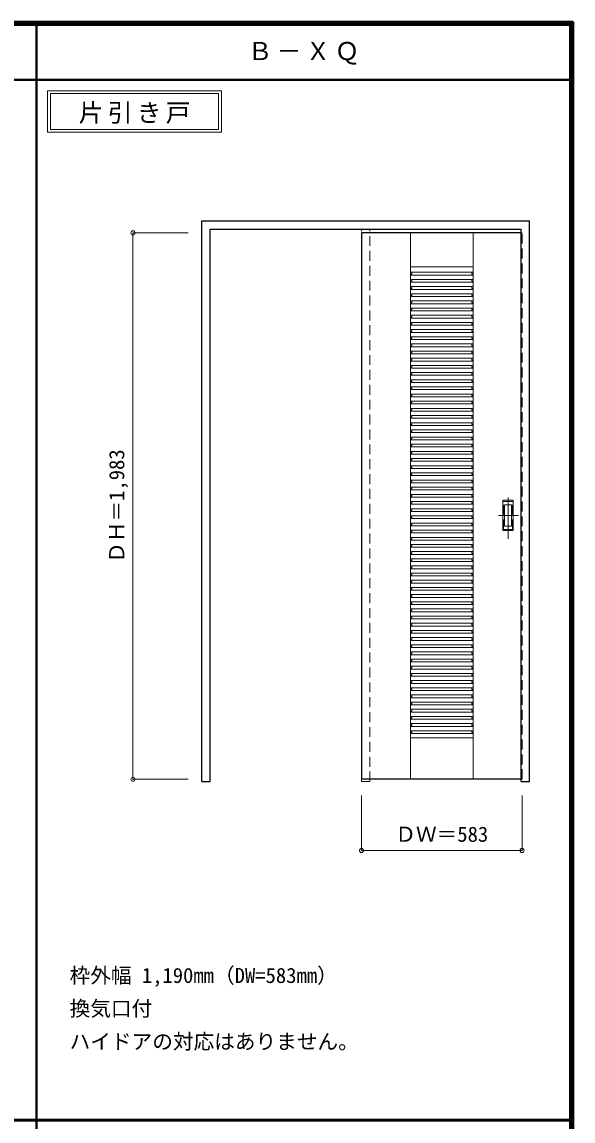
# Model space of a CAD drawing. Units: millimetres, scale not verified. Extents: x -6000 to 5700, y -4307 to 4175.
# Drawn here: x 3699 to 5700, y 186 to 4175 of the extents above; entities that cross this region are included whole.
import ezdxf
from ezdxf.enums import TextEntityAlignment as Align

# ---------------------------------------------------------------- set-up
doc = ezdxf.new("R2010")
doc.units = ezdxf.units.MM
doc.header["$LTSCALE"] = 30
doc.header["$PDMODE"] = 32
doc.header["$PDSIZE"] = 15
doc.linetypes.add('CHAIN1', pattern=[8, 5, -1, 1, -1])
doc.linetypes.add('DASHED1', pattern=[1.8, 1.2, -0.6])
for name, color, linetype, lineweight in [('0-2_扉', 4, 'DASHED1', 9), ('0-3_仕上げ', 4, 'Continuous', 9), ('0-4_枠', 3, 'Continuous', 25), ('0-6_引手', 7, 'Continuous', 18), ('0-A_文字', 7, 'Continuous', 18), ('0-B_寸法', 7, 'Continuous', 9), ('F-1_枠', 6, 'Continuous', 40)]:
    doc.layers.add(name, color=color, linetype=linetype, lineweight=lineweight)
doc.styles.add('ＭＳ ゴシック', font='')
doc.styles.get('ＭＳ ゴシック').set_extended_font_data('MS Gothic')

msp = doc.modelspace()

# ---------------------------------------------------------------- linework, layer by layer
at = {"layer": '0-2_扉', "color": 3, "linetype": 'Continuous', "lineweight": 25}
for p, q in [((5512, 3409.5), (4932, 3409.5)), ((4932, 3409.5), (4932, 1426.5)), ((5512, 1426.5), (4932, 1426.5))]:
    msp.add_line(p, q, dxfattribs=at)
at = {"layer": '0-2_扉'}
for p, q in [((4932, 3409.5), (4932, 3405.5)), ((5512, 3409.5), (5515, 3409.5))]:
    msp.add_line(p, q, dxfattribs=at)
msp.add_lwpolyline([(5512, 1426.5), (5515, 1426.5), (5515, 3409.5)], dxfattribs=at)
at = {"layer": '0-3_仕上げ', "color": 7, "lineweight": 18}
for p, q in [((5109.5, 1426.5), (5109.5, 3409.5)), ((5337.5, 1426.5), (5337.5, 3409.5)), ((5109.5, 3286.5), (5337.5, 3286.5)), ((5109.5, 1576.5), (5337.5, 1576.5))]:
    msp.add_line(p, q, dxfattribs=at)
at = {"layer": '0-3_仕上げ'}
for p, q in [((5109.5, 3266.5), (5337.5, 3266.5)), ((5109.5, 3260.08), (5114.5, 3260.08)), ((5109.5, 3256.5), (5337.5, 3256.5)), ((5109.5, 3240.5), (5337.5, 3240.5)), ((5109.5, 3234.08), (5114.5, 3234.08)), ((5114.5, 3266.5), (5114.5, 3260.08)), ((5114.5, 3240.5), (5114.5, 3234.08)), ((5332.5, 3266.5), (5332.5, 3260.08)), ((5332.5, 3260.08), (5337.5, 3260.08)), ((5332.5, 3240.5), (5332.5, 3234.08)), ((5332.5, 3234.08), (5337.5, 3234.08)), ((5109.5, 3230.5), (5337.5, 3230.5)), ((5109.5, 3214.5), (5337.5, 3214.5)), ((5109.5, 3208.08), (5114.5, 3208.08)), ((5109.5, 3204.5), (5337.5, 3204.5)), ((5114.5, 3214.5), (5114.5, 3208.08)), ((5332.5, 3214.5), (5332.5, 3208.08)), ((5332.5, 3208.08), (5337.5, 3208.08)), ((5109.5, 3188.5), (5337.5, 3188.5)), ((5109.5, 3182.08), (5114.5, 3182.08)), ((5109.5, 3178.5), (5337.5, 3178.5)), ((5109.5, 3162.5), (5337.5, 3162.5)), ((5109.5, 3156.08), (5114.5, 3156.08)), ((5109.5, 3152.5), (5337.5, 3152.5)), ((5114.5, 3188.5), (5114.5, 3182.08)), ((5114.5, 3162.5), (5114.5, 3156.08)), ((5332.5, 3188.5), (5332.5, 3182.08)), ((5332.5, 3182.08), (5337.5, 3182.08)), ((5332.5, 3162.5), (5332.5, 3156.08)), ((5332.5, 3156.08), (5337.5, 3156.08)), ((5109.5, 3136.5), (5337.5, 3136.5)), ((5109.5, 3130.08), (5114.5, 3130.08)), ((5109.5, 3126.5), (5337.5, 3126.5)), ((5114.5, 3136.5), (5114.5, 3130.08)), ((5332.5, 3136.5), (5332.5, 3130.08)), ((5332.5, 3130.08), (5337.5, 3130.08)), ((5109.5, 3110.5), (5337.5, 3110.5)), ((5109.5, 3104.08), (5114.5, 3104.08)), ((5109.5, 3100.5), (5337.5, 3100.5)), ((5109.5, 3084.5), (5337.5, 3084.5)), ((5109.5, 3078.08), (5114.5, 3078.08)), ((5109.5, 3074.5), (5337.5, 3074.5)), ((5114.5, 3110.5), (5114.5, 3104.08)), ((5114.5, 3084.5), (5114.5, 3078.08)), ((5332.5, 3110.5), (5332.5, 3104.08)), ((5332.5, 3104.08), (5337.5, 3104.08)), ((5332.5, 3084.5), (5332.5, 3078.08)), ((5332.5, 3078.08), (5337.5, 3078.08)), ((5109.5, 3058.5), (5337.5, 3058.5)), ((5109.5, 3052.08), (5114.5, 3052.08)), ((5109.5, 3048.5), (5337.5, 3048.5)), ((5109.5, 3032.5), (5337.5, 3032.5)), ((5114.5, 3058.5), (5114.5, 3052.08)), ((5114.5, 3032.5), (5114.5, 3026.08)), ((5332.5, 3058.5), (5332.5, 3052.08)), ((5332.5, 3052.08), (5337.5, 3052.08)), ((5332.5, 3032.5), (5332.5, 3026.08)), ((5109.5, 3026.08), (5114.5, 3026.08)), ((5109.5, 3022.5), (5337.5, 3022.5)), ((5109.5, 3006.5), (5337.5, 3006.5)), ((5109.5, 3000.08), (5114.5, 3000.08)), ((5109.5, 2996.5), (5337.5, 2996.5)), ((5114.5, 3006.5), (5114.5, 3000.08)), ((5332.5, 3026.08), (5337.5, 3026.08)), ((5332.5, 3006.5), (5332.5, 3000.08)), ((5332.5, 3000.08), (5337.5, 3000.08)), ((5109.5, 2980.5), (5337.5, 2980.5)), ((5109.5, 2974.08), (5114.5, 2974.08)), ((5109.5, 2970.5), (5337.5, 2970.5)), ((5109.5, 2954.5), (5337.5, 2954.5)), ((5114.5, 2980.5), (5114.5, 2974.08)), ((5114.5, 2954.5), (5114.5, 2948.08)), ((5332.5, 2980.5), (5332.5, 2974.08)), ((5332.5, 2974.08), (5337.5, 2974.08)), ((5332.5, 2954.5), (5332.5, 2948.08)), ((5109.5, 2948.08), (5114.5, 2948.08)), ((5109.5, 2944.5), (5337.5, 2944.5)), ((5109.5, 2928.5), (5337.5, 2928.5)), ((5109.5, 2922.08), (5114.5, 2922.08)), ((5109.5, 2918.5), (5337.5, 2918.5)), ((5114.5, 2928.5), (5114.5, 2922.08)), ((5332.5, 2948.08), (5337.5, 2948.08)), ((5332.5, 2928.5), (5332.5, 2922.08)), ((5332.5, 2922.08), (5337.5, 2922.08)), ((5109.5, 2902.5), (5337.5, 2902.5)), ((5109.5, 2896.08), (5114.5, 2896.08)), ((5109.5, 2892.5), (5337.5, 2892.5)), ((5109.5, 2876.5), (5337.5, 2876.5)), ((5114.5, 2902.5), (5114.5, 2896.08)), ((5114.5, 2876.5), (5114.5, 2870.08)), ((5332.5, 2902.5), (5332.5, 2896.08)), ((5332.5, 2896.08), (5337.5, 2896.08)), ((5332.5, 2876.5), (5332.5, 2870.08)), ((5109.5, 2870.08), (5114.5, 2870.08)), ((5109.5, 2866.5), (5337.5, 2866.5)), ((5109.5, 2850.5), (5337.5, 2850.5)), ((5109.5, 2844.08), (5114.5, 2844.08)), ((5109.5, 2840.5), (5337.5, 2840.5)), ((5114.5, 2850.5), (5114.5, 2844.08)), ((5332.5, 2870.08), (5337.5, 2870.08)), ((5332.5, 2850.5), (5332.5, 2844.08)), ((5332.5, 2844.08), (5337.5, 2844.08)), ((5109.5, 2824.5), (5337.5, 2824.5)), ((5109.5, 2818.08), (5114.5, 2818.08)), ((5109.5, 2814.5), (5337.5, 2814.5)), ((5109.5, 2798.5), (5337.5, 2798.5)), ((5114.5, 2824.5), (5114.5, 2818.08)), ((5114.5, 2798.5), (5114.5, 2792.08)), ((5332.5, 2824.5), (5332.5, 2818.08)), ((5332.5, 2818.08), (5337.5, 2818.08)), ((5332.5, 2798.5), (5332.5, 2792.08)), ((5109.5, 2792.08), (5114.5, 2792.08)), ((5109.5, 2788.5), (5337.5, 2788.5)), ((5109.5, 2772.5), (5337.5, 2772.5)), ((5109.5, 2766.08), (5114.5, 2766.08)), ((5109.5, 2762.5), (5337.5, 2762.5)), ((5114.5, 2772.5), (5114.5, 2766.08)), ((5332.5, 2792.08), (5337.5, 2792.08)), ((5332.5, 2772.5), (5332.5, 2766.08)), ((5332.5, 2766.08), (5337.5, 2766.08)), ((5109.5, 2746.5), (5337.5, 2746.5)), ((5109.5, 2740.08), (5114.5, 2740.08)), ((5109.5, 2736.5), (5337.5, 2736.5)), ((5109.5, 2720.5), (5337.5, 2720.5)), ((5109.5, 2714.08), (5114.5, 2714.08)), ((5114.5, 2746.5), (5114.5, 2740.08)), ((5114.5, 2720.5), (5114.5, 2714.08)), ((5332.5, 2746.5), (5332.5, 2740.08)), ((5332.5, 2740.08), (5337.5, 2740.08)), ((5332.5, 2720.5), (5332.5, 2714.08)), ((5332.5, 2714.08), (5337.5, 2714.08)), ((5109.5, 2710.5), (5337.5, 2710.5)), ((5109.5, 2694.5), (5337.5, 2694.5)), ((5109.5, 2688.08), (5114.5, 2688.08)), ((5109.5, 2684.5), (5337.5, 2684.5)), ((5114.5, 2694.5), (5114.5, 2688.08)), ((5332.5, 2694.5), (5332.5, 2688.08)), ((5332.5, 2688.08), (5337.5, 2688.08)), ((5109.5, 2668.5), (5337.5, 2668.5)), ((5109.5, 2662.08), (5114.5, 2662.08)), ((5109.5, 2658.5), (5337.5, 2658.5)), ((5109.5, 2642.5), (5337.5, 2642.5)), ((5109.5, 2636.08), (5114.5, 2636.08)), ((5114.5, 2668.5), (5114.5, 2662.08)), ((5114.5, 2642.5), (5114.5, 2636.08)), ((5332.5, 2668.5), (5332.5, 2662.08)), ((5332.5, 2662.08), (5337.5, 2662.08)), ((5332.5, 2642.5), (5332.5, 2636.08)), ((5332.5, 2636.08), (5337.5, 2636.08)), ((5109.5, 2632.5), (5337.5, 2632.5)), ((5109.5, 2616.5), (5337.5, 2616.5)), ((5109.5, 2610.08), (5114.5, 2610.08)), ((5109.5, 2606.5), (5337.5, 2606.5)), ((5114.5, 2616.5), (5114.5, 2610.08)), ((5332.5, 2616.5), (5332.5, 2610.08)), ((5332.5, 2610.08), (5337.5, 2610.08)), ((5109.5, 2590.5), (5337.5, 2590.5)), ((5109.5, 2584.08), (5114.5, 2584.08)), ((5109.5, 2580.5), (5337.5, 2580.5)), ((5109.5, 2564.5), (5337.5, 2564.5)), ((5109.5, 2558.08), (5114.5, 2558.08)), ((5109.5, 2554.5), (5337.5, 2554.5)), ((5114.5, 2590.5), (5114.5, 2584.08)), ((5114.5, 2564.5), (5114.5, 2558.08)), ((5332.5, 2590.5), (5332.5, 2584.08)), ((5332.5, 2584.08), (5337.5, 2584.08)), ((5332.5, 2564.5), (5332.5, 2558.08)), ((5332.5, 2558.08), (5337.5, 2558.08)), ((5109.5, 2538.5), (5337.5, 2538.5)), ((5109.5, 2532.08), (5114.5, 2532.08)), ((5109.5, 2528.5), (5337.5, 2528.5)), ((5114.5, 2538.5), (5114.5, 2532.08)), ((5332.5, 2538.5), (5332.5, 2532.08)), ((5332.5, 2532.08), (5337.5, 2532.08)), ((5109.5, 2512.5), (5337.5, 2512.5)), ((5109.5, 2506.08), (5114.5, 2506.08)), ((5109.5, 2502.5), (5337.5, 2502.5)), ((5109.5, 2486.5), (5337.5, 2486.5)), ((5109.5, 2480.08), (5114.5, 2480.08)), ((5109.5, 2476.5), (5337.5, 2476.5)), ((5114.5, 2512.5), (5114.5, 2506.08)), ((5114.5, 2486.5), (5114.5, 2480.08)), ((5332.5, 2512.5), (5332.5, 2506.08)), ((5332.5, 2506.08), (5337.5, 2506.08)), ((5332.5, 2486.5), (5332.5, 2480.08)), ((5332.5, 2480.08), (5337.5, 2480.08)), ((5109.5, 2460.5), (5337.5, 2460.5)), ((5109.5, 2454.08), (5114.5, 2454.08)), ((5109.5, 2450.5), (5337.5, 2450.5)), ((5109.5, 2434.5), (5337.5, 2434.5)), ((5114.5, 2460.5), (5114.5, 2454.08)), ((5114.5, 2434.5), (5114.5, 2428.08)), ((5332.5, 2460.5), (5332.5, 2454.08)), ((5332.5, 2454.08), (5337.5, 2454.08)), ((5332.5, 2434.5), (5332.5, 2428.08)), ((5109.5, 2428.08), (5114.5, 2428.08)), ((5109.5, 2424.5), (5337.5, 2424.5)), ((5109.5, 2408.5), (5337.5, 2408.5)), ((5109.5, 2402.08), (5114.5, 2402.08)), ((5109.5, 2398.5), (5337.5, 2398.5)), ((5114.5, 2408.5), (5114.5, 2402.08)), ((5332.5, 2428.08), (5337.5, 2428.08)), ((5332.5, 2408.5), (5332.5, 2402.08)), ((5332.5, 2402.08), (5337.5, 2402.08)), ((5109.5, 2382.5), (5337.5, 2382.5)), ((5109.5, 2376.08), (5114.5, 2376.08)), ((5109.5, 2372.5), (5337.5, 2372.5)), ((5109.5, 2356.5), (5337.5, 2356.5)), ((5114.5, 2382.5), (5114.5, 2376.08)), ((5114.5, 2356.5), (5114.5, 2350.08)), ((5332.5, 2382.5), (5332.5, 2376.08)), ((5332.5, 2376.08), (5337.5, 2376.08)), ((5332.5, 2356.5), (5332.5, 2350.08)), ((5109.5, 2350.08), (5114.5, 2350.08)), ((5109.5, 2346.5), (5337.5, 2346.5)), ((5109.5, 2330.5), (5337.5, 2330.5)), ((5109.5, 2324.08), (5114.5, 2324.08)), ((5109.5, 2320.5), (5337.5, 2320.5)), ((5114.5, 2330.5), (5114.5, 2324.08)), ((5332.5, 2350.08), (5337.5, 2350.08)), ((5332.5, 2330.5), (5332.5, 2324.08)), ((5332.5, 2324.08), (5337.5, 2324.08)), ((5109.5, 2304.5), (5337.5, 2304.5)), ((5109.5, 2298.08), (5114.5, 2298.08)), ((5109.5, 2294.5), (5337.5, 2294.5)), ((5109.5, 2278.5), (5337.5, 2278.5)), ((5114.5, 2304.5), (5114.5, 2298.08)), ((5114.5, 2278.5), (5114.5, 2272.08)), ((5332.5, 2304.5), (5332.5, 2298.08)), ((5332.5, 2298.08), (5337.5, 2298.08)), ((5332.5, 2278.5), (5332.5, 2272.08)), ((5109.5, 2272.08), (5114.5, 2272.08)), ((5109.5, 2268.5), (5337.5, 2268.5)), ((5109.5, 2252.5), (5337.5, 2252.5)), ((5109.5, 2246.08), (5114.5, 2246.08)), ((5109.5, 2242.5), (5337.5, 2242.5)), ((5114.5, 2252.5), (5114.5, 2246.08)), ((5332.5, 2272.08), (5337.5, 2272.08)), ((5332.5, 2252.5), (5332.5, 2246.08)), ((5332.5, 2246.08), (5337.5, 2246.08)), ((5109.5, 2226.5), (5337.5, 2226.5)), ((5109.5, 2220.08), (5114.5, 2220.08)), ((5109.5, 2216.5), (5337.5, 2216.5)), ((5109.5, 2200.5), (5337.5, 2200.5)), ((5109.5, 2194.08), (5114.5, 2194.08)), ((5114.5, 2226.5), (5114.5, 2220.08)), ((5114.5, 2200.5), (5114.5, 2194.08)), ((5332.5, 2226.5), (5332.5, 2220.08)), ((5332.5, 2220.08), (5337.5, 2220.08)), ((5332.5, 2200.5), (5332.5, 2194.08)), ((5332.5, 2194.08), (5337.5, 2194.08)), ((5109.5, 2190.5), (5337.5, 2190.5)), ((5109.5, 2174.5), (5337.5, 2174.5)), ((5109.5, 2168.08), (5114.5, 2168.08)), ((5109.5, 2164.5), (5337.5, 2164.5)), ((5114.5, 2174.5), (5114.5, 2168.08)), ((5332.5, 2174.5), (5332.5, 2168.08)), ((5332.5, 2168.08), (5337.5, 2168.08)), ((5109.5, 2148.5), (5337.5, 2148.5)), ((5109.5, 2142.08), (5114.5, 2142.08)), ((5109.5, 2138.5), (5337.5, 2138.5)), ((5109.5, 2122.5), (5337.5, 2122.5)), ((5109.5, 2116.08), (5114.5, 2116.08)), ((5114.5, 2148.5), (5114.5, 2142.08)), ((5114.5, 2122.5), (5114.5, 2116.08)), ((5332.5, 2148.5), (5332.5, 2142.08)), ((5332.5, 2142.08), (5337.5, 2142.08)), ((5332.5, 2122.5), (5332.5, 2116.08)), ((5332.5, 2116.08), (5337.5, 2116.08)), ((5109.5, 2112.5), (5337.5, 2112.5)), ((5109.5, 2096.5), (5337.5, 2096.5)), ((5109.5, 2090.08), (5114.5, 2090.08)), ((5109.5, 2086.5), (5337.5, 2086.5)), ((5114.5, 2096.5), (5114.5, 2090.08)), ((5332.5, 2096.5), (5332.5, 2090.08)), ((5332.5, 2090.08), (5337.5, 2090.08)), ((5109.5, 2070.5), (5337.5, 2070.5)), ((5109.5, 2064.08), (5114.5, 2064.08)), ((5109.5, 2060.5), (5337.5, 2060.5)), ((5109.5, 2044.5), (5337.5, 2044.5)), ((5109.5, 2038.08), (5114.5, 2038.08)), ((5109.5, 2034.5), (5337.5, 2034.5)), ((5114.5, 2070.5), (5114.5, 2064.08)), ((5114.5, 2044.5), (5114.5, 2038.08)), ((5332.5, 2070.5), (5332.5, 2064.08)), ((5332.5, 2064.08), (5337.5, 2064.08)), ((5332.5, 2044.5), (5332.5, 2038.08)), ((5332.5, 2038.08), (5337.5, 2038.08)), ((5109.5, 2018.5), (5337.5, 2018.5)), ((5109.5, 2012.08), (5114.5, 2012.08)), ((5109.5, 2008.5), (5337.5, 2008.5)), ((5114.5, 2018.5), (5114.5, 2012.08)), ((5332.5, 2018.5), (5332.5, 2012.08)), ((5332.5, 2012.08), (5337.5, 2012.08)), ((5109.5, 1992.5), (5337.5, 1992.5)), ((5109.5, 1986.08), (5114.5, 1986.08)), ((5109.5, 1982.5), (5337.5, 1982.5)), ((5109.5, 1966.5), (5337.5, 1966.5)), ((5109.5, 1960.08), (5114.5, 1960.08)), ((5109.5, 1956.5), (5337.5, 1956.5)), ((5114.5, 1992.5), (5114.5, 1986.08)), ((5114.5, 1966.5), (5114.5, 1960.08)), ((5332.5, 1992.5), (5332.5, 1986.08)), ((5332.5, 1986.08), (5337.5, 1986.08)), ((5332.5, 1966.5), (5332.5, 1960.08)), ((5332.5, 1960.08), (5337.5, 1960.08)), ((5109.5, 1940.5), (5337.5, 1940.5)), ((5109.5, 1934.08), (5114.5, 1934.08)), ((5109.5, 1930.5), (5337.5, 1930.5)), ((5114.5, 1940.5), (5114.5, 1934.08)), ((5332.5, 1940.5), (5332.5, 1934.08)), ((5332.5, 1934.08), (5337.5, 1934.08)), ((5109.5, 1914.5), (5337.5, 1914.5)), ((5109.5, 1908.08), (5114.5, 1908.08)), ((5109.5, 1904.5), (5337.5, 1904.5)), ((5109.5, 1888.5), (5337.5, 1888.5)), ((5109.5, 1882.08), (5114.5, 1882.08)), ((5109.5, 1878.5), (5337.5, 1878.5)), ((5114.5, 1914.5), (5114.5, 1908.08)), ((5114.5, 1888.5), (5114.5, 1882.08)), ((5332.5, 1914.5), (5332.5, 1908.08)), ((5332.5, 1908.08), (5337.5, 1908.08)), ((5332.5, 1888.5), (5332.5, 1882.08)), ((5332.5, 1882.08), (5337.5, 1882.08)), ((5109.5, 1862.5), (5337.5, 1862.5)), ((5109.5, 1856.08), (5114.5, 1856.08)), ((5109.5, 1852.5), (5337.5, 1852.5)), ((5109.5, 1836.5), (5337.5, 1836.5)), ((5114.5, 1862.5), (5114.5, 1856.08)), ((5114.5, 1836.5), (5114.5, 1830.08)), ((5332.5, 1862.5), (5332.5, 1856.08)), ((5332.5, 1856.08), (5337.5, 1856.08)), ((5332.5, 1836.5), (5332.5, 1830.08)), ((5109.5, 1830.08), (5114.5, 1830.08)), ((5109.5, 1826.5), (5337.5, 1826.5)), ((5109.5, 1810.5), (5337.5, 1810.5)), ((5109.5, 1804.08), (5114.5, 1804.08)), ((5109.5, 1800.5), (5337.5, 1800.5)), ((5114.5, 1810.5), (5114.5, 1804.08)), ((5332.5, 1830.08), (5337.5, 1830.08)), ((5332.5, 1810.5), (5332.5, 1804.08)), ((5332.5, 1804.08), (5337.5, 1804.08)), ((5109.5, 1784.5), (5337.5, 1784.5)), ((5109.5, 1778.08), (5114.5, 1778.08)), ((5109.5, 1774.5), (5337.5, 1774.5)), ((5109.5, 1758.5), (5337.5, 1758.5)), ((5114.5, 1784.5), (5114.5, 1778.08)), ((5114.5, 1758.5), (5114.5, 1752.08)), ((5332.5, 1784.5), (5332.5, 1778.08)), ((5332.5, 1778.08), (5337.5, 1778.08)), ((5332.5, 1758.5), (5332.5, 1752.08)), ((5109.5, 1752.08), (5114.5, 1752.08)), ((5109.5, 1748.5), (5337.5, 1748.5)), ((5109.5, 1732.5), (5337.5, 1732.5)), ((5109.5, 1726.08), (5114.5, 1726.08)), ((5109.5, 1722.5), (5337.5, 1722.5)), ((5114.5, 1732.5), (5114.5, 1726.08)), ((5332.5, 1752.08), (5337.5, 1752.08)), ((5332.5, 1732.5), (5332.5, 1726.08)), ((5332.5, 1726.08), (5337.5, 1726.08)), ((5109.5, 1706.5), (5337.5, 1706.5)), ((5109.5, 1700.08), (5114.5, 1700.08)), ((5109.5, 1696.5), (5337.5, 1696.5)), ((5109.5, 1680.5), (5337.5, 1680.5)), ((5114.5, 1706.5), (5114.5, 1700.08)), ((5114.5, 1680.5), (5114.5, 1674.08)), ((5332.5, 1706.5), (5332.5, 1700.08)), ((5332.5, 1700.08), (5337.5, 1700.08)), ((5332.5, 1680.5), (5332.5, 1674.08)), ((5109.5, 1674.08), (5114.5, 1674.08)), ((5109.5, 1670.5), (5337.5, 1670.5)), ((5109.5, 1654.5), (5337.5, 1654.5)), ((5109.5, 1648.08), (5114.5, 1648.08)), ((5109.5, 1644.5), (5337.5, 1644.5)), ((5114.5, 1654.5), (5114.5, 1648.08)), ((5332.5, 1674.08), (5337.5, 1674.08)), ((5332.5, 1654.5), (5332.5, 1648.08)), ((5332.5, 1648.08), (5337.5, 1648.08)), ((5109.5, 1628.5), (5337.5, 1628.5)), ((5109.5, 1622.08), (5114.5, 1622.08)), ((5109.5, 1618.5), (5337.5, 1618.5)), ((5109.5, 1602.5), (5337.5, 1602.5)), ((5109.5, 1596.08), (5114.5, 1596.08)), ((5114.5, 1628.5), (5114.5, 1622.08)), ((5114.5, 1602.5), (5114.5, 1596.08)), ((5332.5, 1628.5), (5332.5, 1622.08)), ((5332.5, 1622.08), (5337.5, 1622.08)), ((5332.5, 1602.5), (5332.5, 1596.08)), ((5332.5, 1596.08), (5337.5, 1596.08)), ((5109.5, 1592.5), (5337.5, 1592.5))]:
    msp.add_line(p, q, dxfattribs=at)
at = {"layer": '0-4_枠'}
for p, q in [((4352, 1418), (4352, 3453)), ((4352, 3453), (5542, 3453)), ((5542, 1418), (5542, 3453)), ((4382, 3423), (5512, 3423)), ((5512, 1418), (5512, 3423)), ((5512, 1418), (5542, 1418))]:
    msp.add_line(p, q, dxfattribs=at)
at = {"layer": '0-4_枠', "color": 4, "linetype": 'DASHED1', "lineweight": 9}
for p, q in [((4932, 1418), (4932, 3423)), ((4962, 1418), (4962, 3423)), ((4932, 1418), (4962, 1418))]:
    msp.add_line(p, q, dxfattribs=at)
at = {"layer": '0-4_枠'}
msp.add_lwpolyline([(4352, 1418), (4382, 1418), (4382, 3423)], dxfattribs=at)
at = {"layer": '0-6_引手'}
for p, q in [((5483, 2439), (5445, 2439)), ((5445, 2329), (5445, 2439)), ((5483, 2439), (5445, 2439)), ((5445, 2329), (5445, 2439)), ((5483, 2329), (5483, 2439)), ((5483, 2329), (5483, 2439)), ((5476.5, 2423), (5451.5, 2423)), ((5451.5, 2345), (5451.5, 2423)), ((5476.5, 2423), (5451.5, 2423)), ((5451.5, 2345), (5451.5, 2423)), ((5476.5, 2345), (5476.5, 2423)), ((5476.5, 2345), (5476.5, 2423)), ((5483, 2329), (5445, 2329)), ((5483, 2329), (5445, 2329)), ((5476.5, 2345), (5451.5, 2345)), ((5476.5, 2345), (5451.5, 2345))]:
    msp.add_line(p, q, dxfattribs=at)
at = {"layer": '0-6_引手', "linetype": 'DASHED1'}
for p, q in [((5448, 2333), (5448, 2435)), ((5448, 2333), (5448, 2435)), ((5480, 2333), (5448, 2333)), ((5480, 2333), (5448, 2333))]:
    msp.add_line(p, q, dxfattribs=at)
at = {"layer": '0-6_引手', "linetype": 'CHAIN1'}
for p, q in [((5464, 2298.77), (5464, 2469.62)), ((5464, 2298.77), (5464, 2469.62)), ((5502.07, 2384), (5429.56, 2384)), ((5502.07, 2384), (5429.56, 2384))]:
    msp.add_line(p, q, dxfattribs=at)
at = {"layer": '0-6_引手', "linetype": 'DASHED1'}
msp.add_lwpolyline([(5480, 2333), (5480, 2435), (5448, 2435)], dxfattribs=at)
msp.add_lwpolyline([(5480, 2333), (5480, 2435), (5448, 2435)], dxfattribs=at)
at = {"layer": '0-A_文字'}
for p, q in [((3792, 3925), (3792, 3775)), ((3802, 3915), (3802, 3785)), ((3802, 3915), (4413.03, 3915)), ((4413.03, 3915), (4413.03, 3785)), ((3792, 3775), (4423.03, 3775)), ((3802, 3785), (4413.03, 3785))]:
    msp.add_line(p, q, dxfattribs=at)
msp.add_lwpolyline([(3792, 3925), (4423.03, 3925), (4423.03, 3775)], dxfattribs=at)
at = {"layer": '0-B_寸法', "color": 4}
for p, q in [((4102, 3409.5), (4102, 1426.5)), ((4102, 3409.5), (4302, 3409.5)), ((4102, 1426.5), (4302, 1426.5)), ((5515, 1168), (5515, 1368))]:
    msp.add_line(p, q, dxfattribs=at)
msp.add_lwpolyline([(5515, 1168), (4932, 1168), (4932, 1368)], dxfattribs=at)
at = {"layer": '0-B_寸法'}
for p in [(4102, 3409.5), (4102, 1426.5), (4932, 1168), (5515, 1168)]:
    msp.add_point(p, dxfattribs=at)
at = {"layer": 'F-1_枠'}
for p, q in [((-6000, 4175), (5700, 4175)), ((-6000, 4170), (5700, 4170)), ((-6000, 4165), (5700, 4165)), ((3752, -3790), (3752, 4175)), ((5690, 4175), (5690, -4205)), ((5695, 4175), (5695, -4205)), ((5700, 4175), (5700, -4205)), ((-6000, 3965), (5700, 3965)), ((-6000, 190.5), (5700, 190.5)), ((-6000, 187.5), (5700, 187.5))]:
    msp.add_line(p, q, dxfattribs=at)

# ---------------------------------------------------------------- texts
at = {"layer": '0-A_文字', "style": 'ＭＳ ゴシック'}
for s, p in [('枠外幅 1,190mm（DW=583mm）', (3872, 670.5)), ('換気口付', (3872, 550.5)), ('ハイドアの対応はありません。', (3872, 430.5))]:
    msp.add_text(s, height=54.99, dxfattribs=at).set_placement(p, align=Align.BOTTOM_LEFT)
at = {"layer": '0-A_文字', "char_height": 65.98, "attachment_point": 7, "style": 'ＭＳ ゴシック'}
for s, insert in [('\\T1.17;Ｂ－ＸＱ', (4518.5, 4020)), ('\\T1.17;片引き戸', (3905.02, 3805))]:
    msp.add_mtext(s, dxfattribs=dict(at, insert=insert))
at = {"layer": '0-B_寸法', "style": 'ＭＳ ゴシック'}
msp.add_text('ＤＨ＝1,983', height=54.99, rotation=90, dxfattribs=at).set_placement((4087, 2211.75), align=Align.BOTTOM_LEFT)
msp.add_text('ＤＷ＝583', height=54.99, dxfattribs=at).set_placement((5054.75, 1183), align=Align.BOTTOM_LEFT)

doc.saveas('drawing.dxf')
